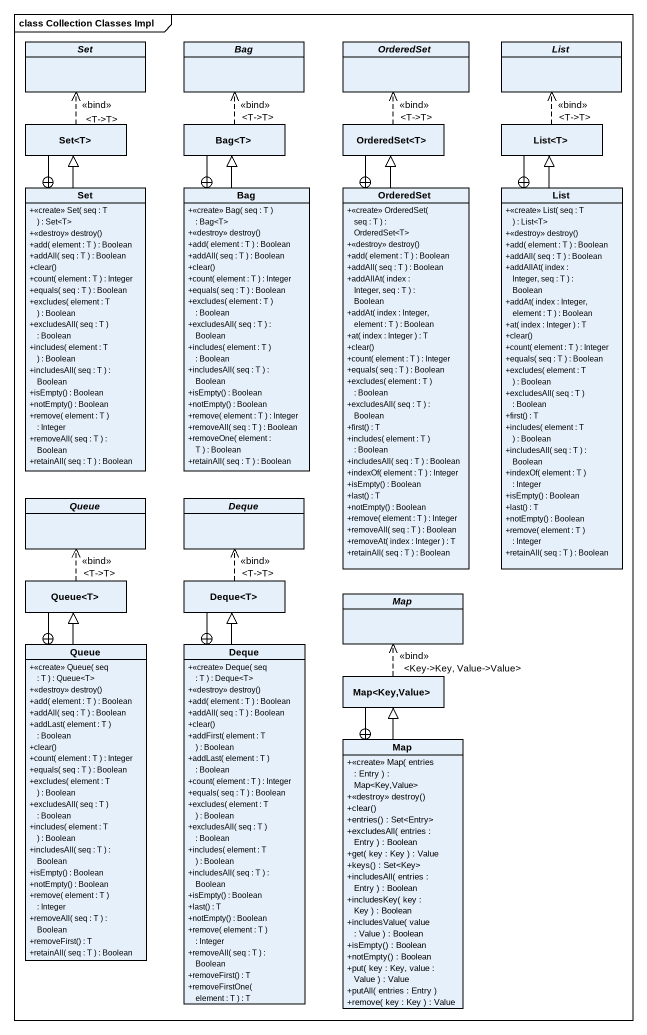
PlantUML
@startuml
mainframe class Collection Classes Impl
hide circle
hide empty members
skinparam classAttributeIconSize 0
abstract class "Set" as Set_
abstract class Bag
abstract class OrderedSet
abstract class List
class "Set<T>" as Set_T
class "Bag<T>" as Bag_T
class "OrderedSet<T>" as OrderedSet_T
class "List<T>" as List_T
class "Set" as Set__2 {
  +<<create>> Set( seq : T ) : Set<T>
  +<<destroy>> destroy()
  +add( element : T ) : Boolean
  +addAll( seq : T ) : Boolean
  +clear()
  +count( element : T ) : Integer
  +equals( seq : T ) : Boolean
  +excludes( element : T ) : Boolean
  +excludesAll( seq : T ) : Boolean
  +includes( element : T ) : Boolean
  +includesAll( seq : T ) : Boolean
  +isEmpty() : Boolean
  +notEmpty() : Boolean
  +remove( element : T ) : Integer
  +removeAll( seq : T ) : Boolean
  +retainAll( seq : T ) : Boolean
}
class "Bag" as Bag_2 {
  +<<create>> Bag( seq : T ) : Bag<T>
  +<<destroy>> destroy()
  +add( element : T ) : Boolean
  +addAll( seq : T ) : Boolean
  +clear()
  +count( element : T ) : Integer
  +equals( seq : T ) : Boolean
  +excludes( element : T ) : Boolean
  +excludesAll( seq : T ) : Boolean
  +includes( element : T ) : Boolean
  +includesAll( seq : T ) : Boolean
  +isEmpty() : Boolean
  +notEmpty() : Boolean
  +remove( element : T ) : Integer
  +removeAll( seq : T ) : Boolean
  +removeOne( element : T ) : Boolean
  +retainAll( seq : T ) : Boolean
}
class "OrderedSet" as OrderedSet_2 {
  +<<create>> OrderedSet( seq : T ) : OrderedSet<T>
  +<<destroy>> destroy()
  +add( element : T ) : Boolean
  +addAll( seq : T ) : Boolean
  +addAllAt( index : Integer, seq : T ) : Boolean
  +addAt( index : Integer, element : T ) : Boolean
  +at( index : Integer ) : T
  +clear()
  +count( element : T ) : Integer
  +equals( seq : T ) : Boolean
  +excludes( element : T ) : Boolean
  +excludesAll( seq : T ) : Boolean
  +first() : T
  +includes( element : T ) : Boolean
  +includesAll( seq : T ) : Boolean
  +indexOf( element : T ) : Integer
  +isEmpty() : Boolean
  +last() : T
  +notEmpty() : Boolean
  +remove( element : T ) : Integer
  +removeAll( seq : T ) : Boolean
  +removeAt( index : Integer ) : T
  +retainAll( seq : T ) : Boolean
}
class "List" as List_2 {
  +<<create>> List( seq : T ) : List<T>
  +<<destroy>> destroy()
  +add( element : T ) : Boolean
  +addAll( seq : T ) : Boolean
  +addAllAt( index : Integer, seq : T ) : Boolean
  +addAt( index : Integer, element : T ) : Boolean
  +at( index : Integer ) : T
  +clear()
  +count( element : T ) : Integer
  +equals( seq : T ) : Boolean
  +excludes( element : T ) : Boolean
  +excludesAll( seq : T ) : Boolean
  +first() : T
  +includes( element : T ) : Boolean
  +includesAll( seq : T ) : Boolean
  +indexOf( element : T ) : Integer
  +isEmpty() : Boolean
  +last() : T
  +notEmpty() : Boolean
  +remove( element : T ) : Integer
  +retainAll( seq : T ) : Boolean
}
abstract class "Queue" as Queue_
abstract class Deque
class "Queue<T>" as Queue_T
class "Deque<T>" as Deque_T
abstract class "Map" as Map_
class "Queue" as Queue__2 {
  +<<create>> Queue( seq : T ) : Queue<T>
  +<<destroy>> destroy()
  +add( element : T ) : Boolean
  +addAll( seq : T ) : Boolean
  +addLast( element : T ) : Boolean
  +clear()
  +count( element : T ) : Integer
  +equals( seq : T ) : Boolean
  +excludes( element : T ) : Boolean
  +excludesAll( seq : T ) : Boolean
  +includes( element : T ) : Boolean
  +includesAll( seq : T ) : Boolean
  +isEmpty() : Boolean
  +notEmpty() : Boolean
  +remove( element : T ) : Integer
  +removeAll( seq : T ) : Boolean
  +removeFirst() : T
  +retainAll( seq : T ) : Boolean
}
class "Deque" as Deque_2 {
  +<<create>> Deque( seq : T ) : Deque<T>
  +<<destroy>> destroy()
  +add( element : T ) : Boolean
  +addAll( seq : T ) : Boolean
  +clear()
  +addFirst( element : T ) : Boolean
  +addLast( element : T ) : Boolean
  +count( element : T ) : Integer
  +equals( seq : T ) : Boolean
  +excludes( element : T ) : Boolean
  +excludesAll( seq : T ) : Boolean
  +includes( element : T ) : Boolean
  +includesAll( seq : T ) : Boolean
  +isEmpty() : Boolean
  +last() : T
  +notEmpty() : Boolean
  +remove( element : T ) : Integer
  +removeAll( seq : T ) : Boolean
  +removeFirst() : T
  +removeFirstOne( element : T ) : T
}
class "Map<Key,Value>" as Map_Key_Value
class "Map" as Map__2 {
  +<<create>> Map( entries : Entry ) : Map<Key,Value>
  +<<destroy>> destroy()
  +clear()
  +entries() : Set<Entry>
  +excludesAll( entries : Entry ) : Boolean
  +get( key : Key ) : Value
  +keys() : Set<Key>
  +includesAll( entries : Entry ) : Boolean
  +includesKey( key : Key ) : Boolean
  +includesValue( value : Value ) : Boolean
  +isEmpty() : Boolean
  +notEmpty() : Boolean
  +put( key : Key, value : Value ) : Value
  +putAll( entries : Entry )
  +remove( key : Key ) : Value
}
Set_T .up.> Set_ : <<bind>>\n<T->T>
Set_T --+ Set__2
Bag_T .up.> Bag : <<bind>>\n<T->T>
Bag_T --+ Bag_2
OrderedSet_T .up.> OrderedSet : <<bind>>\n<T->T>
OrderedSet_T --+ OrderedSet_2
List_T .up.> List : <<bind>>\n<T->T>
List_T --+ List_2
Set__2 -up-|> Set_T
Bag_2 -up-|> Bag_T
OrderedSet_2 -up-|> OrderedSet_T
List_2 -up-|> List_T
Queue_T .up.> Queue_ : <<bind>>\n<T->T>
Queue_T --+ Queue__2
Deque_T .up.> Deque : <<bind>>\n<T->T>
Deque_T --+ Deque_2
Queue__2 -up-|> Queue_T
Deque_2 -up-|> Deque_T
Map_Key_Value .up.> Map_ : <<bind>>\n<Key->Key, Value->Value>
Map_Key_Value --+ Map__2
Map__2 -up-|> Map_Key_Value
@enduml
